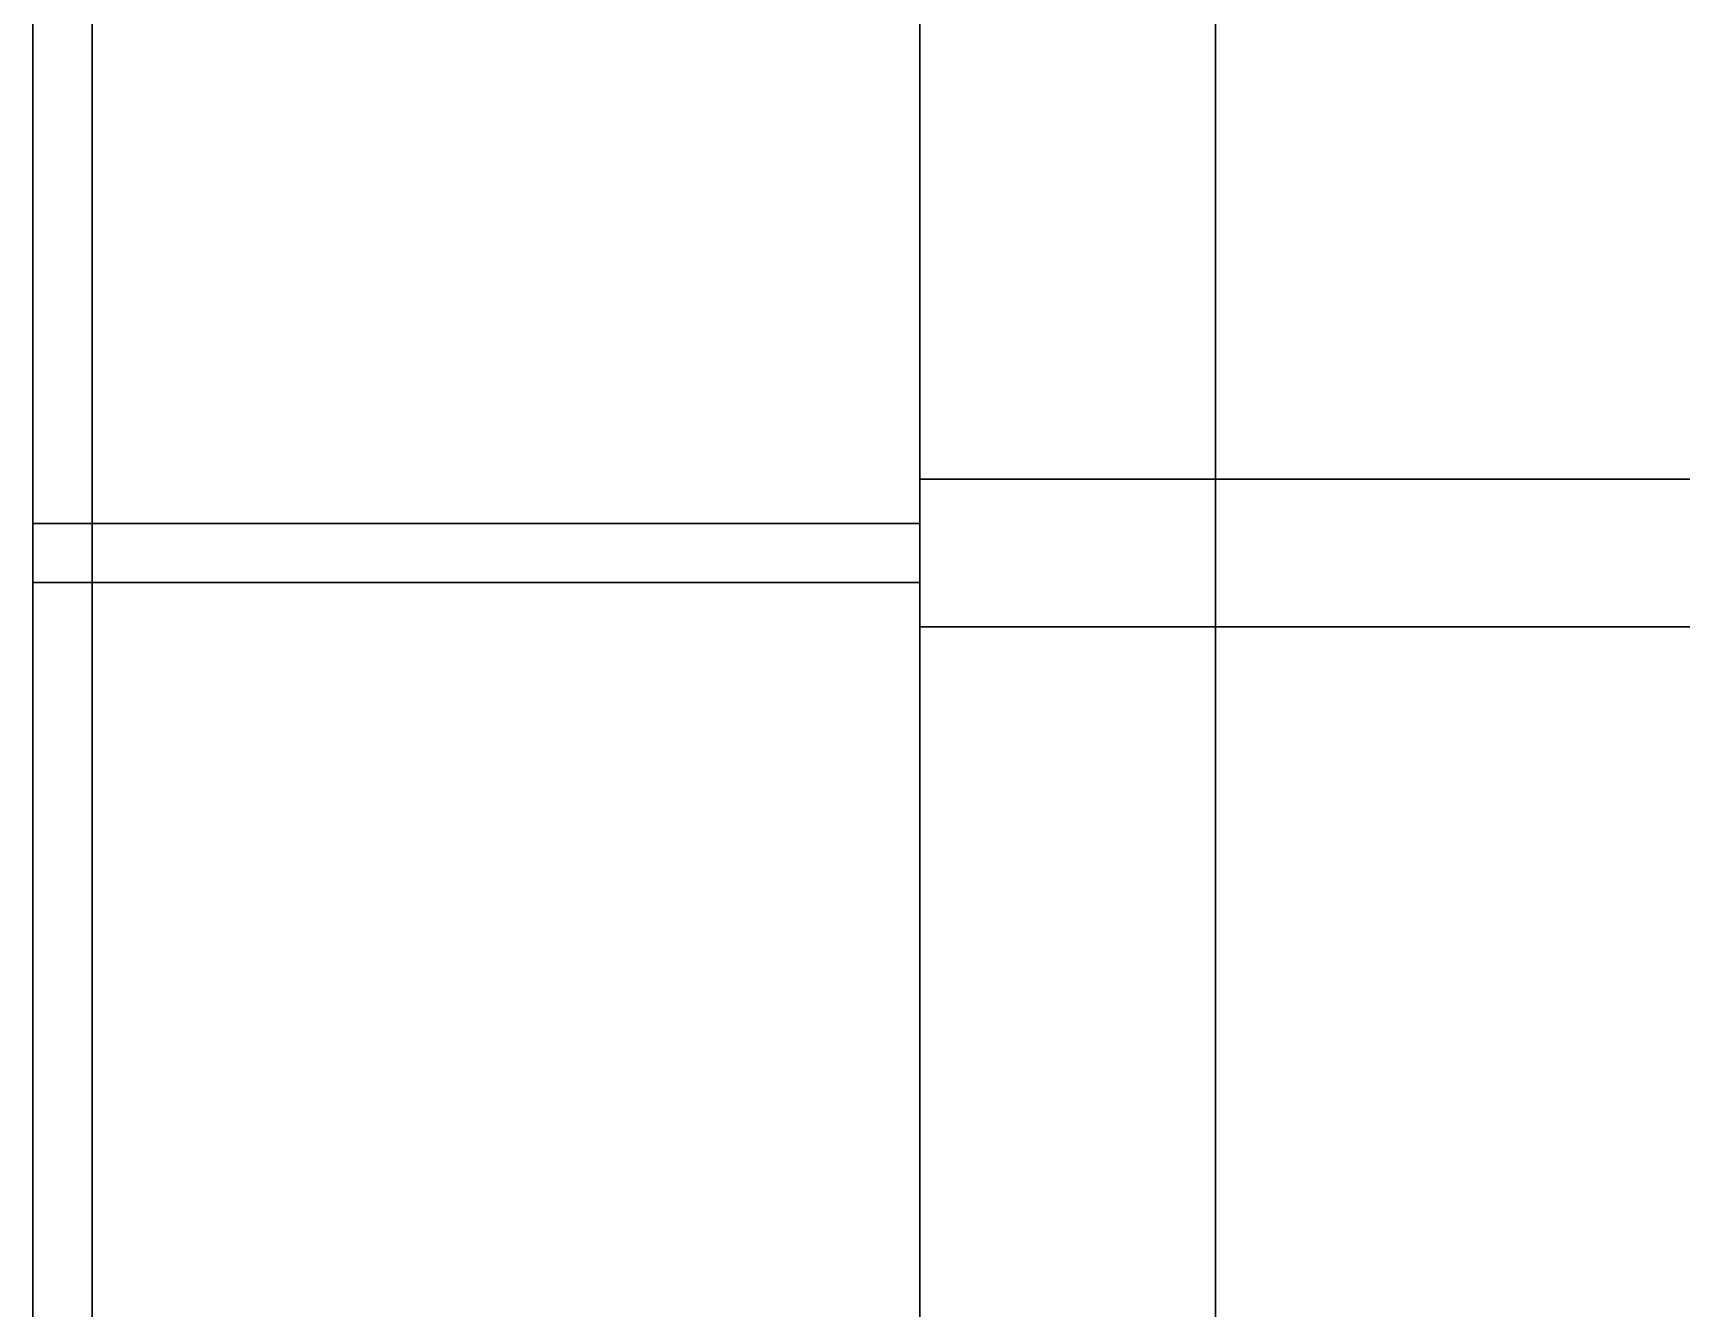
# Model space of a CAD drawing. Header units: millimetres. Extents: x 0 to 145404, y 0 to 194550.
# Drawn here: x 116075 to 118305, y 143275 to 145000 of the extents above; entities that cross this region are included whole.
import ezdxf

# ---------------------------------------------------------------- set-up
doc = ezdxf.new("R2010")
doc.units = ezdxf.units.MM
for name, color, linetype, lineweight in [('АР - Монолит', 56, 'Continuous', 30), ('АР - Наружная стена', 144, 'Continuous', 30), ('АР - Перегородки 80', 32, 'Continuous', 30)]:
    doc.layers.add(name, color=color, linetype=linetype, lineweight=lineweight)

# ---------------------------------------------------------------- blocks, each defined once
blk = doc.blocks.new('Квартира 1С 3450 тип 9-1')
at = {"layer": 'АР - Монолит'}
blk.add_lwpolyline([(0, 3450), (0, 3650), (-6750, 3650), (-6750, 3450)], close=True, dxfattribs=at)
at = {"layer": 'АР - Наружная стена'}
blk.add_lwpolyline([(-7150, 0), (-7150, 3650), (-6750, 3650), (-6750, 0)], close=True, dxfattribs=at)
at = {"layer": 'АР - Перегородки 80'}
for points in [[(-8350, 3510), (-8350, 3590), (-7150, 3590), (-7150, 3510)], [(-8270, 60), (-8270, 3590), (-8350, 3590), (-8350, 60)]]:
    blk.add_lwpolyline(points, close=True, dxfattribs=at)
blk = doc.blocks.new('Квартира 1С 3450 тип 9')
at = {"layer": 'АР - Монолит'}
blk.add_lwpolyline([(0, 200), (0, 0), (-6750, 0), (-6750, 200)], close=True, dxfattribs=at)
at = {"layer": 'АР - Наружная стена'}
blk.add_lwpolyline([(-7150, 3650), (-7150, 0), (-6750, 0), (-6750, 3650)], close=True, dxfattribs=at)
at = {"layer": 'АР - Перегородки 80'}
for points in [[(-8270, 3590), (-8270, 60), (-8350, 60), (-8350, 3590)], [(-8350, 140), (-8350, 60), (-7150, 60), (-7150, 140)]]:
    blk.add_lwpolyline(points, close=True, dxfattribs=at)
blk = doc.blocks.new('V_Section_1')
for name, p in [('Квартира 1С 3450 тип 9', (7150, -31500)), ('Квартира 1С 3450 тип 9-1', (7150, -34950))]:
    blk.add_blockref(name, p)

msp = doc.modelspace()

# ---------------------------------------------------------------- block references
msp.add_blockref('V_Section_1', (117275.5, 175696.1))

doc.saveas('drawing.dxf')
